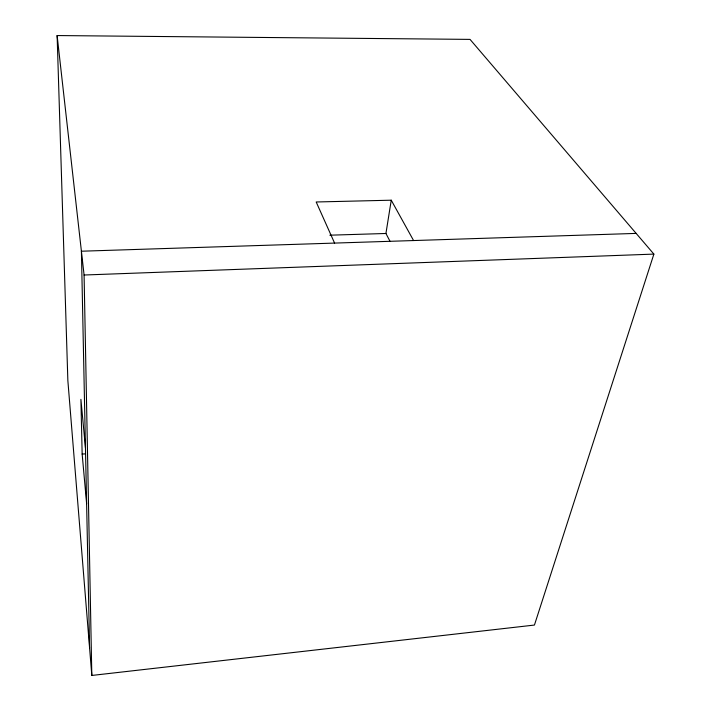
<?xml version="1.0" encoding="UTF-8"?>
<svg xmlns="http://www.w3.org/2000/svg" width="711" height="711" viewBox="0 0 711 711"><rect width="100%" height="100%" fill="white"/><g stroke="black" fill="none" stroke-linecap="round" stroke-linejoin="round"><path stroke-width="1.07" d="M390.046 241.358L385.931 233.484L391.246 200.2L316.182 201.986L334.579 243.082M653.88 254.103L534.441 625.058L91.817 675.45L67.856 380.536L57.12 35.55L470.033 39.389L653.88 254.103L84.085 275.015L57.12 35.55M86.618 503.655L82.156 454.08L85.391 453.849M636.158 233.404L81.409 251.214L89.595 648.094M329.851 235.19L385.931 233.484M391.246 200.2L413.58 240.549M85.462 447.966L80.903 399.351L82.156 454.08M84.085 275.015L91.817 675.45"/></g></svg>
